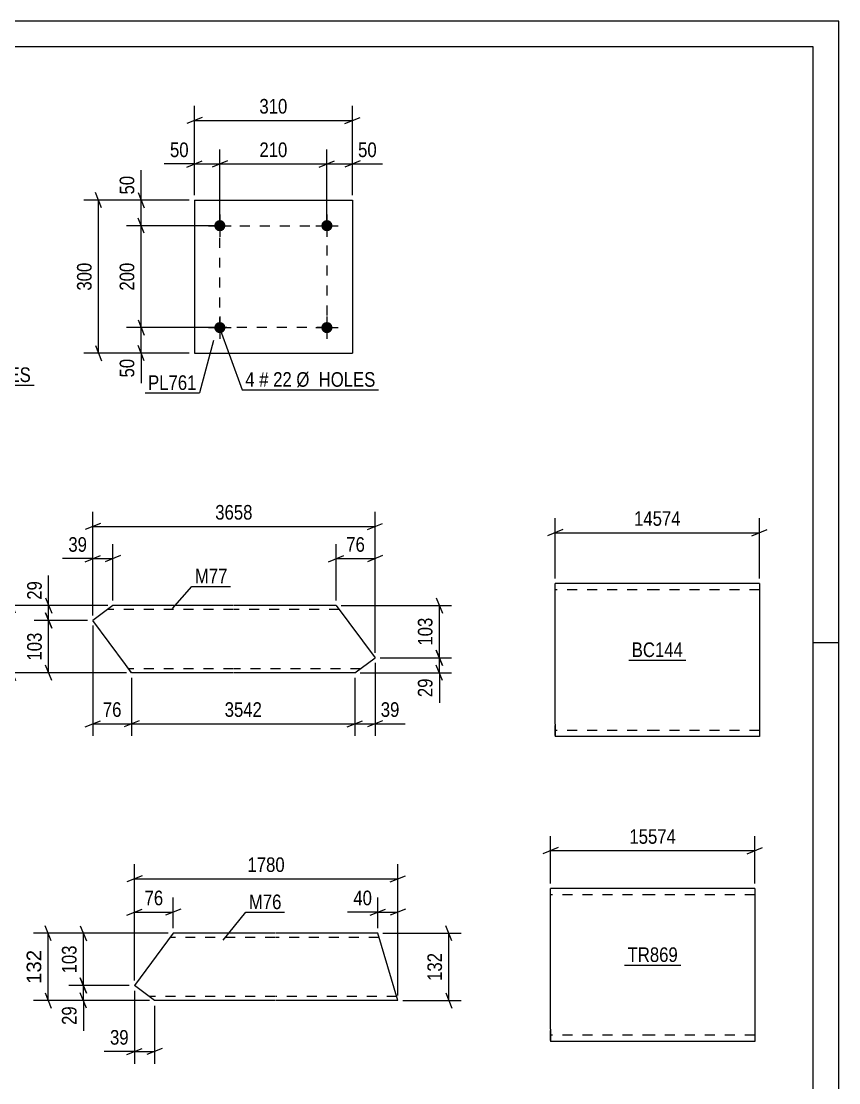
# Model space of a CAD drawing. Header units: millimetres. Extents: x 0 to 594, y 0 to 420.
# Drawn here: x 433.6 to 594, y 211.7 to 420 of the extents above; entities that cross this region are included whole.
import ezdxf

# ---------------------------------------------------------------- set-up
doc = ezdxf.new("R2010")
doc.units = ezdxf.units.MM
doc.linetypes.add('DXK_LINE_DOT2', pattern=[3.9198, 1.9599, -1.9599])
doc.styles.add('Arial', font='ARIAL.TTF', dxfattribs={"height": 0.2})
doc.styles.add('Arial Narrow', font='ARIALN.TTF', dxfattribs={"height": 0.2})

# ---------------------------------------------------------------- blocks, each defined once
blk = doc.blocks.new('Unknown-761556727-1163')
at = {"color": 5, "linetype": 'Continuous'}
for p, q in [((594, 420), (0, 420)), ((594, 0), (594, 420)), ((589, 415), (5, 415)), ((589, 5), (589, 415)), ((594, 298), (589, 298))]:
    blk.add_line(p, q, dxfattribs=at)
blk = doc.blocks.new('Part-761556727-6962 - 6961')
at = {"color": 2, "linetype": 'Continuous'}
for p, q in [((463.45, 241.01), (455.81, 230.75)), ((483.45, 241.01), (463.45, 241.01)), ((503.55, 241.01), (483.55, 241.01)), ((507.51, 227.81), (503.55, 241.01)), ((459.76, 227.81), (455.81, 230.75)), ((483.45, 227.81), (459.76, 227.81)), ((507.51, 227.81), (483.55, 227.81))]:
    blk.add_line(p, q, dxfattribs=at)
at = {"color": 7, "linetype": 'DXK_LINE_DOT2'}
for p, q in [((483.45, 240.21), (462.86, 240.21)), ((503.79, 240.21), (483.55, 240.21)), ((483.45, 228.61), (458.68, 228.61)), ((507.27, 228.61), (483.55, 228.61)), ((507.27, 228.61), (507.25, 228.67))]:
    blk.add_line(p, q, dxfattribs=at)
blk = doc.blocks.new('Part-761556727-6969 - 6968')
at = {"color": 2, "linetype": 'Continuous'}
for p, q in [((451.59, 305.34), (447.64, 302.41)), ((475.28, 305.34), (451.59, 305.34)), ((495.38, 305.34), (475.38, 305.34)), ((495.38, 305.34), (503.02, 295.08)), ((454.09, 293.74), (447.64, 302.41)), ((455.28, 292.14), (454.09, 293.74)), ((499.08, 292.14), (503.02, 295.08)), ((475.28, 292.14), (455.28, 292.14)), ((499.08, 292.14), (475.38, 292.14))]:
    blk.add_line(p, q, dxfattribs=at)
at = {"color": 7, "linetype": 'DXK_LINE_DOT2'}
for p, q in [((475.28, 304.54), (450.51, 304.54)), ((495.98, 304.54), (475.38, 304.54)), ((455.19, 292.27), (454.09, 293.74)), ((475.28, 292.94), (454.69, 292.94)), ((500.16, 292.94), (475.38, 292.94))]:
    blk.add_line(p, q, dxfattribs=at)
blk = doc.blocks.new('Part-761556727-7042 - 7041')
at = {"color": 2, "linetype": 'Continuous'}
for p, q in [((558.36, 309.63), (538.36, 309.63)), ((538.36, 282.03), (538.36, 309.63)), ((578.46, 309.63), (558.46, 309.63)), ((578.46, 309.63), (578.46, 279.63)), ((538.36, 282.03), (538.36, 279.63)), ((558.36, 279.63), (538.36, 279.63)), ((578.46, 279.63), (558.46, 279.63))]:
    blk.add_line(p, q, dxfattribs=at)
at = {"color": 7, "linetype": 'DXK_LINE_DOT2'}
for p, q in [((558.36, 308.43), (538.36, 308.43)), ((578.46, 308.43), (558.46, 308.43)), ((538.36, 279.81), (538.36, 282.03)), ((538.36, 280.83), (538.36, 280.92)), ((558.36, 280.83), (538.36, 280.83)), ((578.46, 280.83), (558.46, 280.83)), ((578.46, 280.83), (578.46, 280.92))]:
    blk.add_line(p, q, dxfattribs=at)
blk = doc.blocks.new('Part-761556727-7146 - 7145')
at = {"color": 2, "linetype": 'Continuous'}
for p, q in [((467.58, 384.87), (467.58, 354.87)), ((467.58, 384.87), (498.58, 384.87)), ((498.58, 384.87), (498.58, 354.87)), ((467.58, 354.87), (498.58, 354.87))]:
    blk.add_line(p, q, dxfattribs=at)
blk = doc.blocks.new('Bolt-761556727-7147 - 7145')
at = {"linetype": 'Continuous'}
for points in [[(473.68, 359.88, -1), (471.48, 359.88, -1)], [(494.68, 359.88, -1), (492.48, 359.88, -1)]]:
    blk.add_hatch(color=1, dxfattribs=at).paths.add_polyline_path(points)
at = {"color": 1, "linetype": 'Continuous'}
for p, q in [((472.58, 362.08), (472.58, 357.68)), ((493.58, 362.08), (493.58, 357.68)), ((470.38, 359.88), (474.78, 359.88)), ((491.38, 359.88), (495.78, 359.88))]:
    blk.add_line(p, q, dxfattribs=at)
blk = doc.blocks.new('Bolt-761556727-7148 - 7145')
at = {"linetype": 'Continuous'}
for points in [[(473.68, 379.88, -1), (471.48, 379.88, -1)], [(494.68, 379.88, -1), (492.48, 379.88, -1)]]:
    blk.add_hatch(color=1, dxfattribs=at).paths.add_polyline_path(points)
at = {"color": 1, "linetype": 'Continuous'}
for p, q in [((472.58, 382.08), (472.58, 377.68)), ((493.58, 382.08), (493.58, 377.68)), ((470.38, 379.88), (474.78, 379.88)), ((491.38, 379.88), (495.78, 379.88))]:
    blk.add_line(p, q, dxfattribs=at)
blk = doc.blocks.new('Part-761556727-7165 - 7164')
at = {"color": 2, "linetype": 'Continuous'}
for p, q in [((557.45, 249.79), (537.45, 249.79)), ((537.45, 222.19), (537.45, 249.79)), ((577.55, 249.79), (557.55, 249.79)), ((577.55, 249.79), (577.55, 219.79)), ((537.45, 222.19), (537.45, 219.79)), ((557.45, 219.79), (537.45, 219.79)), ((577.55, 219.79), (557.55, 219.79))]:
    blk.add_line(p, q, dxfattribs=at)
at = {"color": 7, "linetype": 'DXK_LINE_DOT2'}
for p, q in [((557.45, 248.59), (537.45, 248.59)), ((577.55, 248.59), (557.55, 248.59)), ((537.45, 219.97), (537.45, 222.19)), ((537.45, 220.99), (537.45, 221.08)), ((557.45, 220.99), (537.45, 220.99)), ((577.55, 220.99), (557.55, 220.99)), ((577.55, 220.99), (577.55, 221.08))]:
    blk.add_line(p, q, dxfattribs=at)
blk = doc.blocks.new('Rectangle-761556727-12502 - 7145')
at = {"color": 1, "linetype": 'DXK_LINE_DOT2'}
blk.add_lwpolyline([(472.58, 379.88), (493.58, 379.88), (493.58, 359.88), (472.58, 359.88), (472.58, 379.88)], close=True, dxfattribs=at)
blk = doc.blocks.new('StraightDimension-761556727-7257 - 6961')
at = {"color": 7, "linetype": 'Continuous'}
for p, q in [((455.81, 229.75), (455.81, 215.41)), ((459.76, 226.81), (459.76, 215.41)), ((454.31, 217.21), (457.31, 218.41)), ((455.81, 217.81), (459.76, 217.81)), ((461.26, 218.41), (458.26, 217.21))]:
    blk.add_line(p, q, dxfattribs=at)
at = {"color": 0}
blk.add_wipeout([(455.29, 218.56), (455.29, 222.76), (450.43, 222.76), (450.43, 218.56)], dxfattribs=at)
at = {"color": 7, "linetype": 'Continuous'}
blk.add_line((455.81, 217.81), (449.91, 217.81), dxfattribs=at)
blk.add_line((455.81, 217.81), (449.91, 217.81), dxfattribs=at)
at = {"color": 3, "style": 'Arial Narrow'}
blk.add_text('39', height=2.863, dxfattribs=at).set_placement((451.03, 219.16))
blk = doc.blocks.new('StraightDimension-761556727-12272 - 6961')
at = {"color": 7, "linetype": 'Continuous'}
for p, q in [((439.49, 239.51), (438.29, 242.51)), ((462.45, 241.01), (436.04, 241.01)), ((438.89, 227.81), (438.89, 241.01)), ((438.29, 229.31), (439.49, 226.31)), ((458.76, 227.81), (436.04, 227.81))]:
    blk.add_line(p, q, dxfattribs=at)
at = {"color": 0}
blk.add_wipeout([(438.14, 238.35), (433.94, 238.35), (433.94, 230.48), (438.14, 230.48)], dxfattribs=at)
at = {"color": 3, "style": 'Arial'}
blk.add_text('132', height=2.865, rotation=90.0002, dxfattribs=at).set_placement((437.54, 231.08))
blk = doc.blocks.new('StraightDimension-761556727-7249 - 6961')
at = {"color": 7, "linetype": 'Continuous'}
for p, q in [((503.55, 242.01), (503.55, 248.02)), ((507.51, 228.81), (507.51, 248.02)), ((502.05, 244.57), (505.05, 245.77)), ((503.55, 245.17), (507.51, 245.17)), ((509.01, 245.77), (506.01, 244.57))]:
    blk.add_line(p, q, dxfattribs=at)
at = {"color": 0}
blk.add_wipeout([(503.03, 245.92), (503.03, 250.12), (498.17, 250.12), (498.17, 245.92)], dxfattribs=at)
at = {"color": 7, "linetype": 'Continuous'}
blk.add_line((503.55, 245.17), (497.65, 245.17), dxfattribs=at)
blk.add_line((503.55, 245.17), (497.65, 245.17), dxfattribs=at)
at = {"color": 3, "style": 'Arial Narrow'}
blk.add_text('40', height=2.863, dxfattribs=at).set_placement((498.77, 246.52))
blk = doc.blocks.new('StraightDimension-761556727-7269 - 6961')
at = {"color": 7, "linetype": 'Continuous'}
for p, q in [((518.11, 239.51), (516.91, 242.51)), ((504.55, 241.01), (519.91, 241.01)), ((517.51, 227.81), (517.51, 241.01)), ((516.91, 229.31), (518.11, 226.31)), ((508.51, 227.81), (519.91, 227.81))]:
    blk.add_line(p, q, dxfattribs=at)
at = {"color": 0}
blk.add_wipeout([(516.76, 237.75), (512.56, 237.75), (512.56, 231.07), (516.76, 231.07)], dxfattribs=at)
at = {"color": 3, "style": 'Arial Narrow'}
blk.add_text('132', height=2.863, rotation=90.0002, dxfattribs=at).set_placement((516.16, 231.67))
blk = doc.blocks.new('StraightDimension-761556727-7261 - 6961')
at = {"color": 7, "linetype": 'Continuous'}
for p, q in [((445.21, 242.51), (446.41, 239.51)), ((462.45, 241.01), (442.96, 241.01)), ((445.81, 230.75), (445.81, 241.01)), ((446.41, 229.25), (445.21, 232.25)), ((454.81, 230.75), (442.96, 230.75))]:
    blk.add_line(p, q, dxfattribs=at)
at = {"color": 0}
blk.add_wipeout([(445.06, 239.22), (440.86, 239.22), (440.86, 232.54), (445.06, 232.54)], dxfattribs=at)
at = {"color": 3, "style": 'Arial Narrow'}
blk.add_text('103', height=2.863, rotation=90.0002, dxfattribs=at).set_placement((444.46, 233.14))
blk = doc.blocks.new('StraightDimension-761556727-7253 - 6961')
at = {"color": 7, "linetype": 'Continuous'}
for p, q in [((455.81, 231.75), (455.81, 248.02)), ((463.45, 242.01), (463.45, 248.02)), ((454.31, 244.57), (457.31, 245.77)), ((455.81, 245.17), (463.45, 245.17)), ((464.95, 245.77), (461.95, 244.57))]:
    blk.add_line(p, q, dxfattribs=at)
at = {"color": 0}
blk.add_wipeout([(462.06, 245.92), (462.06, 250.12), (457.21, 250.12), (457.21, 245.92)], dxfattribs=at)
at = {"color": 3, "style": 'Arial Narrow'}
blk.add_text('76', height=2.863, dxfattribs=at).set_placement((457.81, 246.52))
blk = doc.blocks.new('StraightDimension-761556727-7262 - 6961')
at = {"color": 7, "linetype": 'Continuous'}
for p, q in [((445.21, 232.25), (446.41, 229.25)), ((454.81, 230.75), (442.96, 230.75)), ((446.41, 226.31), (445.21, 229.31)), ((445.81, 227.81), (445.81, 230.75)), ((458.76, 227.81), (442.96, 227.81))]:
    blk.add_line(p, q, dxfattribs=at)
at = {"color": 0}
blk.add_wipeout([(445.06, 227.29), (440.86, 227.29), (440.86, 222.43), (445.06, 222.43)], dxfattribs=at)
at = {"color": 7, "linetype": 'Continuous'}
blk.add_line((445.81, 227.81), (445.81, 221.9), dxfattribs=at)
blk.add_line((445.81, 227.81), (445.81, 221.9), dxfattribs=at)
at = {"color": 3, "style": 'Arial Narrow'}
blk.add_text('29', height=2.863, rotation=90.0002, dxfattribs=at).set_placement((444.46, 223.03))
blk = doc.blocks.new('StraightDimension-761556727-7275 - 6961')
at = {"color": 7, "linetype": 'Continuous'}
for p, q in [((455.81, 231.75), (455.81, 254.55)), ((507.51, 228.81), (507.51, 254.55)), ((457.31, 252.3), (454.31, 251.1)), ((506.01, 251.1), (509.01, 252.3)), ((455.81, 251.7), (507.51, 251.7))]:
    blk.add_line(p, q, dxfattribs=at)
at = {"color": 0}
blk.add_wipeout([(485.92, 252.45), (485.92, 256.65), (477.4, 256.65), (477.4, 252.45)], dxfattribs=at)
at = {"color": 3, "style": 'Arial Narrow'}
blk.add_text('1780', height=2.863, dxfattribs=at).set_placement((478, 253.05))
blk = doc.blocks.new('StraightDimension-761556727-7291 - 6968')
at = {"color": 7, "linetype": 'Continuous'}
for p, q in [((447.64, 303.41), (447.64, 317.39)), ((451.59, 306.34), (451.59, 317.39)), ((446.14, 313.94), (449.14, 315.14)), ((453.09, 315.14), (450.09, 313.94)), ((447.64, 314.54), (451.59, 314.54))]:
    blk.add_line(p, q, dxfattribs=at)
at = {"color": 0}
blk.add_wipeout([(447.12, 315.29), (447.12, 319.49), (442.26, 319.49), (442.26, 315.29)], dxfattribs=at)
at = {"color": 7, "linetype": 'Continuous'}
blk.add_line((447.64, 314.54), (441.74, 314.54), dxfattribs=at)
blk.add_line((447.64, 314.54), (441.74, 314.54), dxfattribs=at)
at = {"color": 3, "style": 'Arial Narrow'}
blk.add_text('39', height=2.863, dxfattribs=at).set_placement((442.86, 315.89))
blk = doc.blocks.new('StraightDimension-761556727-7303 - 6968')
at = {"color": 7, "linetype": 'Continuous'}
for p, q in [((515.04, 306.84), (516.24, 303.84)), ((496.38, 305.34), (518.04, 305.34)), ((515.64, 295.08), (515.64, 305.34)), ((516.24, 293.58), (515.04, 296.58)), ((504.02, 295.08), (518.04, 295.08))]:
    blk.add_line(p, q, dxfattribs=at)
at = {"color": 0}
blk.add_wipeout([(514.89, 303.55), (510.69, 303.55), (510.69, 296.87), (514.89, 296.87)], dxfattribs=at)
at = {"color": 3, "style": 'Arial Narrow'}
blk.add_text('103', height=2.863, rotation=90.0002, dxfattribs=at).set_placement((514.29, 297.47))
blk = doc.blocks.new('StraightDimension-761556727-7295 - 6968')
at = {"color": 7, "linetype": 'Continuous'}
for p, q in [((438.39, 306.84), (439.59, 303.84)), ((450.59, 305.34), (436.14, 305.34)), ((438.99, 302.41), (438.99, 305.34)), ((446.64, 302.41), (436.14, 302.41)), ((439.59, 300.91), (438.39, 303.91))]:
    blk.add_line(p, q, dxfattribs=at)
at = {"color": 0}
blk.add_wipeout([(438.24, 310.73), (434.04, 310.73), (434.04, 305.87), (438.24, 305.87)], dxfattribs=at)
at = {"color": 7, "linetype": 'Continuous'}
blk.add_line((438.99, 305.34), (438.99, 311.25), dxfattribs=at)
blk.add_line((438.99, 305.34), (438.99, 311.25), dxfattribs=at)
at = {"color": 3, "style": 'Arial Narrow'}
blk.add_text('29', height=2.863, rotation=90.0002, dxfattribs=at).set_placement((437.64, 306.47))
blk = doc.blocks.new('StraightDimension-761556727-7287 - 6968')
at = {"color": 7, "linetype": 'Continuous'}
for p, q in [((495.38, 306.34), (495.38, 317.39)), ((503.02, 296.08), (503.02, 317.39)), ((493.88, 313.94), (496.88, 315.14)), ((504.52, 315.14), (501.52, 313.94)), ((495.38, 314.54), (503.02, 314.54))]:
    blk.add_line(p, q, dxfattribs=at)
at = {"color": 0}
blk.add_wipeout([(501.63, 315.29), (501.63, 319.49), (496.78, 319.49), (496.78, 315.29)], dxfattribs=at)
at = {"color": 3, "style": 'Arial Narrow'}
blk.add_text('76', height=2.863, dxfattribs=at).set_placement((497.38, 315.89))
blk = doc.blocks.new('StraightDimension-761556727-7304 - 6968')
at = {"color": 7, "linetype": 'Continuous'}
for p, q in [((515.04, 296.58), (516.24, 293.58)), ((504.02, 295.08), (518.04, 295.08)), ((515.64, 292.14), (515.64, 295.08)), ((500.08, 292.14), (518.04, 292.14)), ((516.24, 290.64), (515.04, 293.64))]:
    blk.add_line(p, q, dxfattribs=at)
at = {"color": 0}
blk.add_wipeout([(514.89, 291.62), (510.69, 291.62), (510.69, 286.76), (514.89, 286.76)], dxfattribs=at)
at = {"color": 7, "linetype": 'Continuous'}
blk.add_line((515.64, 292.14), (515.64, 286.24), dxfattribs=at)
blk.add_line((515.64, 292.14), (515.64, 286.24), dxfattribs=at)
at = {"color": 3, "style": 'Arial Narrow'}
blk.add_text('29', height=2.863, rotation=90.0002, dxfattribs=at).set_placement((514.29, 287.36))
blk = doc.blocks.new('StraightDimension-761556727-7296 - 6968')
at = {"color": 7, "linetype": 'Continuous'}
for p, q in [((446.64, 302.41), (436.14, 302.41)), ((438.39, 303.91), (439.59, 300.91)), ((438.99, 292.14), (438.99, 302.41)), ((454.28, 292.14), (436.14, 292.14)), ((439.59, 290.64), (438.39, 293.64))]:
    blk.add_line(p, q, dxfattribs=at)
at = {"color": 0}
blk.add_wipeout([(438.24, 300.62), (434.04, 300.62), (434.04, 293.93), (438.24, 293.93)], dxfattribs=at)
at = {"color": 3, "style": 'Arial Narrow'}
blk.add_text('103', height=2.863, rotation=90.0002, dxfattribs=at).set_placement((437.64, 294.53))
blk = doc.blocks.new('StraightDimension-761556727-7311 - 6968')
at = {"color": 7, "linetype": 'Continuous'}
for p, q in [((447.64, 303.41), (447.64, 323.7)), ((503.02, 296.08), (503.02, 323.7)), ((449.14, 321.45), (446.14, 320.25)), ((447.64, 320.85), (503.02, 320.85)), ((501.52, 320.25), (504.52, 321.45))]:
    blk.add_line(p, q, dxfattribs=at)
at = {"color": 0}
blk.add_wipeout([(479.59, 321.6), (479.59, 325.8), (471.08, 325.8), (471.08, 321.6)], dxfattribs=at)
at = {"color": 3, "style": 'Arial Narrow'}
blk.add_text('3658', height=2.863, dxfattribs=at).set_placement((471.68, 322.2))
blk = doc.blocks.new('StraightDimension-761556727-11679 - 6968')
at = {"color": 7, "linetype": 'Continuous'}
for p, q in [((432.47, 303.84), (431.27, 306.84)), ((450.59, 305.34), (429.02, 305.34)), ((431.87, 292.14), (431.87, 305.34)), ((454.28, 292.14), (429.02, 292.14)), ((431.27, 293.64), (432.47, 290.64))]:
    blk.add_line(p, q, dxfattribs=at)
at = {"color": 0}
blk.add_wipeout([(431.12, 302.68), (426.92, 302.68), (426.92, 294.81), (431.12, 294.81)], dxfattribs=at)
at = {"color": 3, "style": 'Arial'}
blk.add_text('132', height=2.865, rotation=90.0002, dxfattribs=at).set_placement((430.52, 295.41))
blk = doc.blocks.new('StraightDimension-761556727-11707 - 6968')
at = {"color": 7, "linetype": 'Continuous'}
for p, q in [((503.02, 294.08), (503.02, 279.74)), ((499.08, 291.14), (499.08, 279.74)), ((497.58, 281.54), (500.58, 282.74)), ((499.08, 282.14), (503.02, 282.14)), ((504.52, 282.74), (501.52, 281.54))]:
    blk.add_line(p, q, dxfattribs=at)
at = {"color": 0}
blk.add_wipeout([(508.41, 282.89), (508.41, 287.09), (503.55, 287.09), (503.55, 282.89)], dxfattribs=at)
at = {"color": 7, "linetype": 'Continuous'}
blk.add_line((503.02, 282.14), (508.93, 282.14), dxfattribs=at)
blk.add_line((503.02, 282.14), (508.93, 282.14), dxfattribs=at)
at = {"color": 3, "style": 'Arial Narrow'}
blk.add_text('39', height=2.863, dxfattribs=at).set_placement((504.15, 283.49))
blk = doc.blocks.new('StraightDimension-761556727-11708 - 6968')
at = {"color": 7, "linetype": 'Continuous'}
for p, q in [((455.28, 291.14), (455.28, 279.74)), ((499.08, 291.14), (499.08, 279.74)), ((456.78, 282.74), (453.78, 281.54)), ((455.28, 282.14), (499.08, 282.14)), ((497.58, 281.54), (500.58, 282.74))]:
    blk.add_line(p, q, dxfattribs=at)
at = {"color": 0}
blk.add_wipeout([(481.44, 282.89), (481.44, 287.09), (472.93, 287.09), (472.93, 282.89)], dxfattribs=at)
at = {"color": 3, "style": 'Arial Narrow'}
blk.add_text('3542', height=2.863, dxfattribs=at).set_placement((473.53, 283.49))
blk = doc.blocks.new('StraightDimension-761556727-11709 - 6968')
at = {"color": 7, "linetype": 'Continuous'}
for p, q in [((447.64, 301.41), (447.64, 279.74)), ((455.28, 291.14), (455.28, 279.74)), ((446.14, 281.54), (449.14, 282.74)), ((447.64, 282.14), (455.28, 282.14)), ((456.78, 282.74), (453.78, 281.54))]:
    blk.add_line(p, q, dxfattribs=at)
at = {"color": 0}
blk.add_wipeout([(453.89, 282.89), (453.89, 287.09), (449.03, 287.09), (449.03, 282.89)], dxfattribs=at)
at = {"color": 3, "style": 'Arial Narrow'}
blk.add_text('76', height=2.863, dxfattribs=at).set_placement((449.63, 283.49))
blk = doc.blocks.new('StraightDimension-761556727-7453 - 7041')
at = {"color": 7, "linetype": 'Continuous'}
for p, q in [((538.36, 310.63), (538.36, 322.48)), ((578.46, 310.63), (578.46, 322.48)), ((539.86, 320.23), (536.86, 319.03)), ((538.36, 319.63), (578.46, 319.63)), ((576.96, 319.03), (579.96, 320.23))]:
    blk.add_line(p, q, dxfattribs=at)
at = {"color": 0}
blk.add_wipeout([(563.58, 320.38), (563.58, 324.58), (553.24, 324.58), (553.24, 320.38)], dxfattribs=at)
at = {"color": 3, "style": 'Arial Narrow'}
blk.add_text('14574', height=2.863, dxfattribs=at).set_placement((553.84, 320.98))
blk = doc.blocks.new('StraightDimension-761556727-7620 - 7145')
at = {"color": 7, "linetype": 'Continuous'}
for p, q in [((456.54, 386.37), (457.74, 383.37)), ((466.58, 384.87), (454.29, 384.87)), ((457.14, 379.88), (457.14, 384.87)), ((457.74, 378.38), (456.54, 381.38)), ((471.58, 379.88), (454.29, 379.88))]:
    blk.add_line(p, q, dxfattribs=at)
at = {"color": 0}
blk.add_wipeout([(456.39, 390.26), (452.19, 390.26), (452.19, 385.4), (456.39, 385.4)], dxfattribs=at)
at = {"color": 7, "linetype": 'Continuous'}
blk.add_line((457.14, 384.87), (457.14, 390.78), dxfattribs=at)
blk.add_line((457.14, 384.87), (457.14, 390.78), dxfattribs=at)
at = {"color": 3, "style": 'Arial Narrow'}
blk.add_text('50', height=2.863, rotation=90.0002, dxfattribs=at).set_placement((455.79, 386))
blk = doc.blocks.new('StraightDimension-761556727-7652 - 7145')
at = {"color": 7, "linetype": 'Continuous'}
for p, q in [((467.58, 385.87), (467.58, 403.38)), ((498.58, 385.87), (498.58, 403.38)), ((469.08, 401.13), (466.08, 399.93)), ((467.58, 400.53), (498.58, 400.53)), ((497.08, 399.93), (500.08, 401.13))]:
    blk.add_line(p, q, dxfattribs=at)
at = {"color": 0}
blk.add_wipeout([(486.42, 401.28), (486.42, 405.48), (479.74, 405.48), (479.74, 401.28)], dxfattribs=at)
at = {"color": 3, "style": 'Arial Narrow'}
blk.add_text('310', height=2.863, dxfattribs=at).set_placement((480.34, 401.88))
blk = doc.blocks.new('StraightDimension-761556727-7621 - 7145')
at = {"color": 7, "linetype": 'Continuous'}
for p, q in [((457.74, 378.38), (456.54, 381.38)), ((471.58, 379.88), (454.29, 379.88)), ((457.14, 359.88), (457.14, 379.88)), ((456.54, 361.38), (457.74, 358.38)), ((471.58, 359.88), (454.29, 359.88))]:
    blk.add_line(p, q, dxfattribs=at)
at = {"color": 0}
blk.add_wipeout([(456.39, 373.22), (452.19, 373.22), (452.19, 366.53), (456.39, 366.53)], dxfattribs=at)
at = {"color": 3, "style": 'Arial Narrow'}
blk.add_text('200', height=2.863, rotation=90.0002, dxfattribs=at).set_placement((455.79, 367.13))
blk = doc.blocks.new('StraightDimension-761556727-7622 - 7145')
at = {"color": 7, "linetype": 'Continuous'}
for p, q in [((456.54, 361.38), (457.74, 358.38)), ((471.58, 359.88), (454.29, 359.88)), ((457.14, 354.87), (457.14, 359.88)), ((457.74, 353.37), (456.54, 356.37)), ((466.58, 354.87), (454.29, 354.87))]:
    blk.add_line(p, q, dxfattribs=at)
at = {"color": 0}
blk.add_wipeout([(456.39, 354.35), (452.19, 354.35), (452.19, 349.49), (456.39, 349.49)], dxfattribs=at)
at = {"color": 7, "linetype": 'Continuous'}
blk.add_line((457.14, 354.87), (457.14, 348.97), dxfattribs=at)
blk.add_line((457.14, 354.87), (457.14, 348.97), dxfattribs=at)
at = {"color": 3, "style": 'Arial Narrow'}
blk.add_text('50', height=2.863, rotation=90.0002, dxfattribs=at).set_placement((455.79, 350.09))
blk = doc.blocks.new('StraightDimension-761556727-11375 - 7145')
at = {"color": 7, "linetype": 'Continuous'}
for p, q in [((472.58, 380.88), (472.58, 394.84)), ((493.58, 380.88), (493.58, 394.84)), ((474.08, 392.59), (471.08, 391.39)), ((472.58, 391.99), (493.58, 391.99)), ((492.08, 391.39), (495.08, 392.59))]:
    blk.add_line(p, q, dxfattribs=at)
at = {"color": 0}
blk.add_wipeout([(486.42, 392.74), (486.42, 396.94), (479.74, 396.94), (479.74, 392.74)], dxfattribs=at)
at = {"color": 3, "style": 'Arial Narrow'}
blk.add_text('210', height=2.863, dxfattribs=at).set_placement((480.34, 393.34))
blk = doc.blocks.new('StraightDimension-761556727-7632 - 7145')
at = {"color": 7, "linetype": 'Continuous'}
for p, q in [((449.37, 383.37), (448.17, 386.37)), ((466.58, 384.87), (445.92, 384.87)), ((448.77, 354.87), (448.77, 384.87)), ((448.17, 356.37), (449.37, 353.37)), ((466.58, 354.87), (445.92, 354.87))]:
    blk.add_line(p, q, dxfattribs=at)
at = {"color": 0}
blk.add_wipeout([(448.02, 373.22), (443.82, 373.22), (443.82, 366.53), (448.02, 366.53)], dxfattribs=at)
at = {"color": 3, "style": 'Arial Narrow'}
blk.add_text('300', height=2.863, rotation=90.0002, dxfattribs=at).set_placement((447.42, 367.13))
blk = doc.blocks.new('StraightDimension-761556727-11374 - 7145')
at = {"color": 7, "linetype": 'Continuous'}
for p, q in [((493.58, 380.88), (493.58, 394.84)), ((498.58, 385.87), (498.58, 394.84)), ((492.08, 391.39), (495.08, 392.59)), ((493.58, 391.99), (498.58, 391.99)), ((500.08, 392.59), (497.08, 391.39))]:
    blk.add_line(p, q, dxfattribs=at)
at = {"color": 0}
blk.add_wipeout([(503.96, 392.74), (503.96, 396.94), (499.1, 396.94), (499.1, 392.74)], dxfattribs=at)
at = {"color": 7, "linetype": 'Continuous'}
blk.add_line((498.58, 391.99), (504.48, 391.99), dxfattribs=at)
blk.add_line((498.58, 391.99), (504.48, 391.99), dxfattribs=at)
at = {"color": 3, "style": 'Arial Narrow'}
blk.add_text('50', height=2.863, dxfattribs=at).set_placement((499.7, 393.34))
blk = doc.blocks.new('StraightDimension-761556727-11376 - 7145')
at = {"color": 7, "linetype": 'Continuous'}
for p, q in [((467.58, 385.87), (467.58, 394.84)), ((472.58, 380.88), (472.58, 394.84)), ((466.08, 391.39), (469.08, 392.59)), ((467.58, 391.99), (472.58, 391.99)), ((474.08, 392.59), (471.08, 391.39))]:
    blk.add_line(p, q, dxfattribs=at)
at = {"color": 0}
blk.add_wipeout([(467.05, 392.74), (467.05, 396.94), (462.2, 396.94), (462.2, 392.74)], dxfattribs=at)
at = {"color": 7, "linetype": 'Continuous'}
blk.add_line((467.58, 391.99), (461.67, 391.99), dxfattribs=at)
blk.add_line((467.58, 391.99), (461.67, 391.99), dxfattribs=at)
at = {"color": 3, "style": 'Arial Narrow'}
blk.add_text('50', height=2.863, dxfattribs=at).set_placement((462.8, 393.34))
blk = doc.blocks.new('StraightDimension-761556727-7656 - 7164')
at = {"color": 7, "linetype": 'Continuous'}
for p, q in [((537.45, 250.79), (537.45, 260.08)), ((577.55, 250.79), (577.55, 260.08)), ((538.95, 257.83), (535.95, 256.63)), ((537.45, 257.23), (577.55, 257.23)), ((576.05, 256.63), (579.05, 257.83))]:
    blk.add_line(p, q, dxfattribs=at)
at = {"color": 0}
blk.add_wipeout([(562.68, 257.98), (562.68, 262.18), (552.33, 262.18), (552.33, 257.98)], dxfattribs=at)
at = {"color": 3, "style": 'Arial Narrow'}
blk.add_text('15574', height=2.863, dxfattribs=at).set_placement((552.93, 258.58))
blk = doc.blocks.new('Mark-761556727-7665 - 6961')
at = {"color": 0}
blk.add_wipeout([(484.68, 245.75), (484.68, 248.75), (478.28, 248.75), (478.28, 245.75)], dxfattribs=at)
blk.add_wipeout([(484.68, 245.75), (484.68, 248.75), (478.28, 248.75), (478.28, 245.75)], dxfattribs=at)
at = {"color": 30, "linetype": 'Continuous'}
for p, q in [((473.24, 239.68), (477.68, 245.15)), ((477.68, 245.15), (485.28, 245.15))]:
    blk.add_line(p, q, dxfattribs=at)
at = {"color": 3, "style": 'Arial Narrow'}
blk.add_text('M76', height=2.863, dxfattribs=at).set_placement((478.28, 245.75))
blk = doc.blocks.new('Mark-761556727-7668 - 6968')
at = {"color": 0}
blk.add_wipeout([(474.09, 309.7), (474.09, 312.7), (467.69, 312.7), (467.69, 309.7)], dxfattribs=at)
blk.add_wipeout([(474.09, 309.7), (474.09, 312.7), (467.69, 312.7), (467.69, 309.7)], dxfattribs=at)
at = {"color": 30, "linetype": 'Continuous'}
for p, q in [((463.31, 304.74), (467.09, 309.1)), ((467.09, 309.1), (474.69, 309.1))]:
    blk.add_line(p, q, dxfattribs=at)
at = {"color": 3, "style": 'Arial Narrow'}
blk.add_text('M77', height=2.863, dxfattribs=at).set_placement((467.69, 309.7))
blk = doc.blocks.new('Mark-761556727-7689 - 7028')
at = {"color": 0}
blk.add_wipeout([(411.82, 349.2), (411.82, 352.2), (409.99, 352.2), (409.99, 349.2)], dxfattribs=at)
blk.add_wipeout([(411.82, 349.2), (411.82, 352.2), (409.99, 352.2), (409.99, 349.2)], dxfattribs=at)
at = {"color": 7, "linetype": 'Continuous'}
blk.add_line((405.28, 361.47), (409.39, 348.6), dxfattribs=at)
at = {"color": 3, "style": 'Arial Narrow'}
blk.add_text('8', height=2.86, dxfattribs=at).set_placement((409.99, 349.2))
at = {"color": 0}
blk.add_wipeout([(414.54, 349.2), (414.54, 352.2), (412.72, 352.2), (412.72, 349.2)], dxfattribs=at)
blk.add_wipeout([(414.54, 349.2), (414.54, 352.2), (412.72, 352.2), (412.72, 349.2)], dxfattribs=at)
blk.add_wipeout([(419.1, 349.2), (419.1, 352.2), (415.44, 352.2), (415.44, 349.2)], dxfattribs=at)
blk.add_wipeout([(419.1, 349.2), (419.1, 352.2), (415.44, 352.2), (415.44, 349.2)], dxfattribs=at)
at = {"color": 3, "style": 'Arial Narrow'}
for s, height, p in [('22', 2.863, (415.44, 349.2)), ('#', 2.86, (412.72, 349.2))]:
    blk.add_text(s, height=height, dxfattribs=at).set_placement(p)
at = {"color": 0}
blk.add_wipeout([(435.53, 349.2), (435.53, 352.2), (420, 352.2), (420, 349.2)], dxfattribs=at)
blk.add_wipeout([(435.53, 349.2), (435.53, 352.2), (420, 352.2), (420, 349.2)], dxfattribs=at)
at = {"color": 7, "linetype": 'Continuous'}
blk.add_line((409.39, 348.6), (436.13, 348.6), dxfattribs=at)
at = {"color": 3, "style": 'Arial Narrow'}
blk.add_text('Ø  HOLES', height=2.863, dxfattribs=at).set_placement((420, 349.2))
blk = doc.blocks.new('Mark-761556727-7690 - 7041')
at = {"color": 0}
blk.add_wipeout([(563.43, 295.23), (563.43, 298.23), (553.39, 298.23), (553.39, 295.23)], dxfattribs=at)
blk.add_wipeout([(563.43, 295.23), (563.43, 298.23), (553.39, 298.23), (553.39, 295.23)], dxfattribs=at)
at = {"color": 30, "linetype": 'Continuous'}
blk.add_line((552.79, 294.63), (564.03, 294.63), dxfattribs=at)
at = {"color": 3, "style": 'Arial Narrow'}
blk.add_text('BC144', height=2.863, dxfattribs=at).set_placement((553.39, 295.23))
blk = doc.blocks.new('MarkSet-761556727-11283 - 7145')
at = {"color": 0}
blk.add_wipeout([(479.41, 348.27), (479.41, 351.27), (477.58, 351.27), (477.58, 348.27)], dxfattribs=at)
blk.add_wipeout([(479.41, 348.27), (479.41, 351.27), (477.58, 351.27), (477.58, 348.27)], dxfattribs=at)
at = {"color": 7, "linetype": 'Continuous'}
blk.add_line((472.38, 360.2), (476.98, 347.67), dxfattribs=at)
at = {"color": 0}
blk.add_wipeout([(482.14, 348.27), (482.14, 351.27), (480.31, 351.27), (480.31, 348.27)], dxfattribs=at)
blk.add_wipeout([(482.14, 348.27), (482.14, 351.27), (480.31, 351.27), (480.31, 348.27)], dxfattribs=at)
at = {"color": 3, "style": 'Arial Narrow'}
blk.add_text('4', height=2.86, dxfattribs=at).set_placement((477.58, 348.27))
at = {"color": 0}
blk.add_wipeout([(486.69, 348.27), (486.69, 351.27), (483.04, 351.27), (483.04, 348.27)], dxfattribs=at)
blk.add_wipeout([(486.69, 348.27), (486.69, 351.27), (483.04, 351.27), (483.04, 348.27)], dxfattribs=at)
at = {"color": 3, "style": 'Arial Narrow'}
for s, height, p in [('#', 2.86, (480.31, 348.27)), ('22', 2.863, (483.04, 348.27))]:
    blk.add_text(s, height=height, dxfattribs=at).set_placement(p)
at = {"color": 0}
blk.add_wipeout([(503.12, 348.27), (503.12, 351.27), (487.59, 351.27), (487.59, 348.27)], dxfattribs=at)
blk.add_wipeout([(503.12, 348.27), (503.12, 351.27), (487.59, 351.27), (487.59, 348.27)], dxfattribs=at)
at = {"color": 7, "linetype": 'Continuous'}
blk.add_line((476.98, 347.67), (503.72, 347.67), dxfattribs=at)
at = {"color": 3, "style": 'Arial Narrow'}
blk.add_text('Ø  HOLES', height=2.863, dxfattribs=at).set_placement((487.59, 348.27))
blk = doc.blocks.new('Mark-761556727-7716 - 7145')
at = {"color": 0}
blk.add_wipeout([(468, 347.65), (468, 350.65), (458.5, 350.65), (458.5, 347.65)], dxfattribs=at)
blk.add_wipeout([(468, 347.65), (468, 350.65), (458.5, 350.65), (458.5, 347.65)], dxfattribs=at)
at = {"color": 30, "linetype": 'Continuous'}
for p in [(471.34, 357.34), (457.9, 347.05)]:
    blk.add_line(p, (468.6, 347.05), dxfattribs=at)
at = {"color": 3, "style": 'Arial Narrow'}
blk.add_text('PL761', height=2.863, dxfattribs=at).set_placement((458.5, 347.65))
blk = doc.blocks.new('Mark-761556727-7721 - 7164')
at = {"color": 0}
blk.add_wipeout([(562.44, 235.39), (562.44, 238.39), (552.57, 238.39), (552.57, 235.39)], dxfattribs=at)
blk.add_wipeout([(562.44, 235.39), (562.44, 238.39), (552.57, 238.39), (552.57, 235.39)], dxfattribs=at)
at = {"color": 30, "linetype": 'Continuous'}
blk.add_line((551.97, 234.79), (563.04, 234.79), dxfattribs=at)
at = {"color": 3, "style": 'Arial Narrow'}
blk.add_text('TR869', height=2.863, dxfattribs=at).set_placement((552.57, 235.39))

msp = doc.modelspace()

# ---------------------------------------------------------------- block references
for name in ['Unknown-761556727-1163', 'Part-761556727-7146 - 7145', 'Bolt-761556727-7148 - 7145', 'Rectangle-761556727-12502 - 7145', 'Bolt-761556727-7147 - 7145', 'Part-761556727-7042 - 7041', 'Part-761556727-6969 - 6968', 'Part-761556727-7165 - 7164', 'Part-761556727-6962 - 6961']:
    msp.add_blockref(name, (0, 0))

# ---------------------------------------------------------------- next in the draw order: block references
for name in ['StraightDimension-761556727-7620 - 7145', 'Mark-761556727-7689 - 7028', 'StraightDimension-761556727-7453 - 7041', 'StraightDimension-761556727-7291 - 6968', 'StraightDimension-761556727-7303 - 6968', 'Mark-761556727-7690 - 7041', 'StraightDimension-761556727-7656 - 7164', 'StraightDimension-761556727-7249 - 6961', 'Mark-761556727-7721 - 7164', 'StraightDimension-761556727-7257 - 6961']:
    msp.add_blockref(name, (0, 0))

# ---------------------------------------------------------------- next in the draw order: block references
for name in ['StraightDimension-761556727-7652 - 7145', 'StraightDimension-761556727-7621 - 7145', 'StraightDimension-761556727-7287 - 6968', 'StraightDimension-761556727-7295 - 6968', 'StraightDimension-761556727-12272 - 6961', 'StraightDimension-761556727-7269 - 6961']:
    msp.add_blockref(name, (0, 0))

# ---------------------------------------------------------------- next in the draw order: block references
for name in ['StraightDimension-761556727-11375 - 7145', 'StraightDimension-761556727-7622 - 7145', 'StraightDimension-761556727-7296 - 6968', 'StraightDimension-761556727-7304 - 6968', 'StraightDimension-761556727-7261 - 6961']:
    msp.add_blockref(name, (0, 0))

# ---------------------------------------------------------------- next in the draw order: block references
for name in ['StraightDimension-761556727-11374 - 7145', 'StraightDimension-761556727-7632 - 7145', 'MarkSet-761556727-11283 - 7145', 'StraightDimension-761556727-7311 - 6968', 'StraightDimension-761556727-11707 - 6968', 'StraightDimension-761556727-7253 - 6961']:
    msp.add_blockref(name, (0, 0))

# ---------------------------------------------------------------- next in the draw order: block references
for name in ['StraightDimension-761556727-11376 - 7145', 'Mark-761556727-7716 - 7145', 'Mark-761556727-7668 - 6968', 'StraightDimension-761556727-11679 - 6968', 'StraightDimension-761556727-7262 - 6961']:
    msp.add_blockref(name, (0, 0))

# ---------------------------------------------------------------- next in the draw order: block references
for name in ['StraightDimension-761556727-11708 - 6968', 'StraightDimension-761556727-7275 - 6961']:
    msp.add_blockref(name, (0, 0))

# ---------------------------------------------------------------- next in the draw order: block references
for name in ['StraightDimension-761556727-11709 - 6968', 'Mark-761556727-7665 - 6961']:
    msp.add_blockref(name, (0, 0))

doc.saveas('drawing.dxf')
